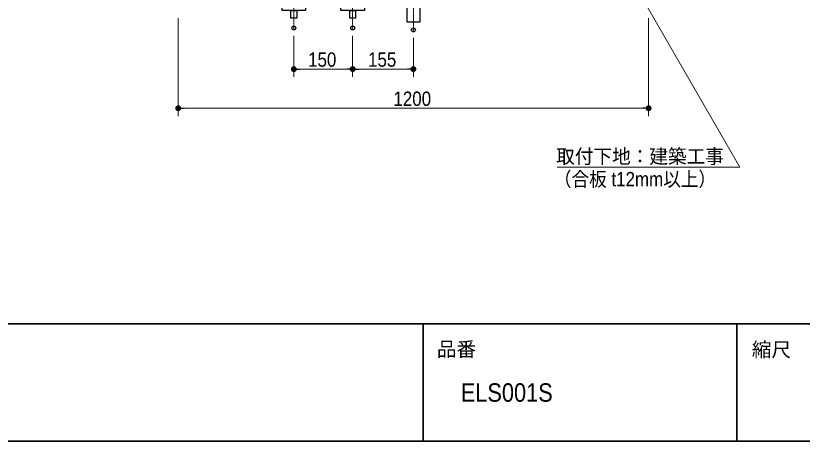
# Model space of a CAD drawing. Units: millimetres, scale not verified. Extents: x -6062 to 6062, y -3045 to 3045.
# Drawn here: x -1727 to 279, y -2770 to -1684 of the extents above; entities that cross this region are included whole.
import ezdxf
from ezdxf.enums import TextEntityAlignment as Align

# ---------------------------------------------------------------- set-up
doc = ezdxf.new("R2010")
doc.units = ezdxf.units.MM
doc.header["$LTSCALE"] = 20
doc.header["$PDMODE"] = 32
doc.header["$PDSIZE"] = 10
doc.linetypes.add('USER1', pattern=[2.91, 1.76, -0.4, 0.35, -0.4])
doc.linetypes.add('USER4', pattern=[6.702778, 4.938846, -0.705599, 0.352778, -0.705556])
for name, color, linetype, lineweight in [('0-0_1図面枠', 7, 'Continuous', 20), ('0-2_2寸法-1', 7, 'Continuous', 15), ('0-3_0', 7, 'Continuous', 25), ('0-5_2寸法-3', 7, 'Continuous', 15), ('0-8_4給排水', 7, 'Continuous', 30)]:
    doc.layers.add(name, color=color, linetype=linetype, lineweight=lineweight)
doc.layers.add('0-4_Defpoints', color=7, linetype='Continuous')
doc.styles.add('ＭＳ Ｐゴシック', font='')
doc.styles.get('ＭＳ Ｐゴシック').set_extended_font_data('MS PGothic')

# ---------------------------------------------------------------- blocks, each defined once
blk = doc.blocks.new('_Dot')
at = {"layer": '0-3_0'}
blk.add_line((-10, 0), (-20, 0), dxfattribs=at)
for points in [[(0, 0), (-10, 0), (-9.92, 1.25)], [(0, 0), (-9.92, -1.25), (-10, 0)], [(0, 0), (-9.92, 1.25), (-9.69, 2.49)], [(0, 0), (-9.69, -2.49), (-9.92, -1.25)], [(0, 0), (-9.69, 2.49), (-9.3, 3.68)], [(0, 0), (-9.3, -3.68), (-9.69, -2.49)], [(0, 0), (-9.3, 3.68), (-8.76, 4.82)], [(0, 0), (-8.76, -4.82), (-9.3, -3.68)], [(0, 0), (-8.76, 4.82), (-8.09, 5.88)], [(0, 0), (-8.09, -5.88), (-8.76, -4.82)], [(0, 0), (-8.09, 5.88), (-7.29, 6.85)], [(0, 0), (-7.29, -6.85), (-8.09, -5.88)], [(0, 0), (-7.29, 6.85), (-6.37, 7.71)], [(0, 0), (-6.37, -7.71), (-7.29, -6.85)], [(0, 0), (-6.37, 7.71), (-5.36, 8.44)], [(0, 0), (-5.36, -8.44), (-6.37, -7.71)], [(0, 0), (-5.36, 8.44), (-4.26, 9.05)], [(0, 0), (-4.26, -9.05), (-5.36, -8.44)], [(0, 0), (-4.26, 9.05), (-3.09, 9.51)], [(0, 0), (-3.09, -9.51), (-4.26, -9.05)], [(0, 0), (-3.09, 9.51), (-1.87, 9.82)], [(0, 0), (-1.87, -9.82), (-3.09, -9.51)], [(0, 0), (-1.87, 9.82), (-0.63, 9.98)], [(0, 0), (-0.63, -9.98), (-1.87, -9.82)], [(0, 0), (-0.63, 9.98), (0.63, 9.98)], [(0, 0), (0.63, -9.98), (-0.63, -9.98)], [(0, 0), (0.63, 9.98), (1.87, 9.82)], [(0, 0), (1.87, 9.82), (3.09, 9.51)], [(0, 0), (3.09, 9.51), (4.26, 9.05)], [(0, 0), (4.26, 9.05), (5.36, 8.44)], [(0, 0), (5.36, 8.44), (6.37, 7.71)], [(0, 0), (6.37, 7.71), (7.29, 6.85)], [(0, 0), (7.29, 6.85), (8.09, 5.88)], [(0, 0), (8.09, 5.88), (8.76, 4.82)], [(0, 0), (8.76, 4.82), (9.3, 3.68)], [(0, 0), (9.3, 3.68), (9.69, 2.49)], [(0, 0), (9.69, 2.49), (9.92, 1.25)], [(0, 0), (9.92, 1.25), (10, 0)], [(0, 0), (1.87, -9.82), (0.63, -9.98)], [(0, 0), (3.09, -9.51), (1.87, -9.82)], [(0, 0), (4.26, -9.05), (3.09, -9.51)], [(0, 0), (5.36, -8.44), (4.26, -9.05)], [(0, 0), (6.37, -7.71), (5.36, -8.44)], [(0, 0), (7.29, -6.85), (6.37, -7.71)], [(0, 0), (8.09, -5.88), (7.29, -6.85)], [(0, 0), (8.76, -4.82), (8.09, -5.88)], [(0, 0), (9.3, -3.68), (8.76, -4.82)], [(0, 0), (9.69, -2.49), (9.3, -3.68)], [(0, 0), (9.92, -1.25), (9.69, -2.49)], [(0, 0), (10, 0), (9.92, -1.25)]]:
    blk.add_solid(points, dxfattribs=at)
blk = doc.blocks.new('グループ-10')
at = {"layer": '0-8_4給排水', "linetype": 'USER4', "lineweight": 15}
blk.add_line((21500, -16400), (21500, -34400), dxfattribs=at)
at = {"layer": '0-8_4給排水', "lineweight": 15}
blk.add_line((22450, -20120), (20550, -20120), dxfattribs=at)
at = {"layer": '0-8_4給排水'}
for p, q in [((20697.8, -23142.3), (20630, -20200)), ((22202.3, -23240), (20797.7, -23240)), ((21180, -23800), (21820, -23860)), ((21180, -23960), (21820, -24020)), ((21180, -24120), (21820, -24180)), ((21180, -24280), (21820, -24340)), ((21180, -24440), (21820, -24500)), ((21180, -24600), (21820, -24660)), ((21180, -24760), (21820, -24820)), ((21180, -24920), (21820, -24980)), ((21180, -25080), (21820, -25140)), ((21180, -25240), (21820, -25300)), ((21180, -25400), (21820, -25460)), ((21180, -25560), (21820, -25620)), ((21180, -25720), (21820, -25780)), ((21180, -25880), (21820, -25940)), ((21180, -26040), (21820, -26100)), ((21180, -26200), (21820, -26260))]:
    blk.add_line(p, q, dxfattribs=at)
at = {"layer": '0-8_4給排水', "linetype": 'USER1', "lineweight": 15}
blk.add_line((22320, -27400), (20680, -27400), dxfattribs=at)
at = {"layer": '0-8_4給排水'}
for points in [[(20566.4, -19076.5), (20527.1, -19088.5), (20487.8, -19101), (20448.8, -19114), (20409.9, -19127.6), (20371.2, -19141.6), (20332.7, -19156), (20294.3, -19171), (20256.2, -19186.5), (20218.2, -19202.4), (20217, -19202.9), (20215.9, -19203.5), (20214.8, -19204.1), (20213.7, -19204.8), (20212.6, -19205.5), (20211.6, -19206.3), (20210.6, -19207.1), (20209.6, -19208), (20208.7, -19208.9), (20207.8, -19209.8), (20207, -19210.8), (20206.2, -19211.8), (20205.4, -19212.8), (20204.7, -19213.9), (20204, -19215), (20203.4, -19216.1), (20202.9, -19217.2), (20202.3, -19218.4), (20201.9, -19219.6), (20201.4, -19220.8), (20201.1, -19222), (20200.8, -19223.3), (20200.5, -19224.5), (20200.3, -19225.8), (20200.1, -19227.1), (20200, -19228.4), (20200, -19229.6), (20200, -19230.9), (20200.1, -19232.2), (20200.2, -19233.5)], [(20200.2, -19233.5), (20200.4, -19234.8), (20200.6, -19236), (20200.9, -19237.3), (20201.2, -19238.5), (20201.6, -19239.7), (20202.1, -19240.9), (20202.6, -19242.1), (20203.1, -19243.3), (20203.7, -19244.4), (20204.3, -19245.5), (20205, -19246.6), (20205.8, -19247.7), (20206.5, -19248.7), (20207.4, -19249.7), (20208.2, -19250.6), (20209.1, -19251.5), (20210.1, -19252.4), (20211, -19253.2), (20212, -19254), (20213.1, -19254.8), (20214.2, -19255.5), (20215.3, -19256.1), (20216.4, -19256.7), (20217.6, -19257.3), (20218.7, -19257.8), (20219.9, -19258.3), (20221.1, -19258.7), (20222.4, -19259), (20223.6, -19259.3), (20224.9, -19259.6), (20226.2, -19259.8), (20227.4, -19259.9), (20228.7, -19260), (20230, -19260), (22770, -19260), (22771.3, -19260), (22772.6, -19259.9)], [(22154.2, -19006.3), (22113.8, -18998.3), (22073.3, -18990.8), (22032.8, -18983.8), (21992.1, -18977.3), (21951.4, -18971.4), (21910.6, -18965.9), (21869.7, -18961), (21828.8, -18956.6), (21787.8, -18952.7), (21746.8, -18949.3), (21705.7, -18946.5), (21664.6, -18944.2), (21623.5, -18942.3), (21582.3, -18941), (21541.2, -18940.3), (21500, -18940), (21458.8, -18940.3), (21417.7, -18941), (21376.5, -18942.3), (21335.4, -18944.2), (21294.3, -18946.5), (21253.2, -18949.3), (21212.2, -18952.7), (21171.2, -18956.6), (21130.3, -18961), (21089.4, -18965.9), (21048.6, -18971.4), (21007.9, -18977.3), (20967.2, -18983.8), (20926.7, -18990.8), (20886.2, -18998.3), (20845.8, -19006.3), (20805.5, -19014.8), (20765.4, -19023.8), (20725.3, -19033.3), (20685.4, -19043.4), (20645.6, -19053.9), (20605.9, -19064.9), (20566.4, -19076.5)], [(22799.5, -19224.5), (22799.2, -19223.3), (22798.9, -19222), (22798.6, -19220.8), (22798.1, -19219.6), (22797.7, -19218.4), (22797.1, -19217.2), (22796.6, -19216.1), (22796, -19215), (22795.3, -19213.9), (22794.6, -19212.8), (22793.8, -19211.8), (22793, -19210.8), (22792.2, -19209.8), (22791.3, -19208.9), (22790.4, -19208), (22789.4, -19207.1), (22788.4, -19206.3), (22787.4, -19205.5), (22786.3, -19204.8), (22785.2, -19204.1), (22784.1, -19203.5), (22783, -19202.9), (22781.8, -19202.4), (22743.8, -19186.5), (22705.7, -19171), (22667.3, -19156), (22628.8, -19141.6), (22590.1, -19127.6), (22551.2, -19114), (22512.2, -19101), (22472.9, -19088.5), (22433.6, -19076.5), (22394.1, -19064.9), (22354.4, -19053.9), (22314.6, -19043.4), (22274.7, -19033.3), (22234.6, -19023.8), (22194.5, -19014.8), (22154.2, -19006.3)], [(22772.6, -19259.9), (22773.8, -19259.8), (22775.1, -19259.6), (22776.4, -19259.3), (22777.6, -19259), (22778.9, -19258.7), (22780.1, -19258.3), (22781.3, -19257.8), (22782.4, -19257.3), (22783.6, -19256.7), (22784.7, -19256.1), (22785.8, -19255.5), (22786.9, -19254.8), (22788, -19254), (22789, -19253.2), (22789.9, -19252.4), (22790.9, -19251.5), (22791.8, -19250.6), (22792.6, -19249.7), (22793.5, -19248.7), (22794.2, -19247.7), (22795, -19246.6), (22795.7, -19245.5), (22796.3, -19244.4), (22796.9, -19243.3), (22797.4, -19242.1), (22797.9, -19240.9), (22798.4, -19239.7), (22798.8, -19238.5), (22799.1, -19237.3), (22799.4, -19236), (22799.6, -19234.8), (22799.8, -19233.5), (22799.9, -19232.2), (22800, -19230.9), (22800, -19229.6), (22800, -19228.4), (22799.9, -19227.1), (22799.7, -19225.8), (22799.5, -19224.5)], [(20630, -20200), (22370, -20200), (22302.2, -23142.3)]]:
    blk.add_lwpolyline(points, dxfattribs=at)
for points in [[(20550, -19260), (22450, -19260), (22450, -19360), (20550, -19360)], [(20370, -19360), (22630, -19360), (22630, -19420), (20370, -19420)], [(20400, -19600), (22600, -19600), (22600, -19720), (20400, -19720)], [(20620, -19420), (22380, -19420), (22380, -19600), (20620, -19600)], [(22450, -19720), (22450, -20120), (22370, -20200), (20630, -20200), (20550, -20120), (20550, -19720)], [(20900, -23240), (22100, -23240), (22100, -23640), (20900, -23640)], [(21820, -23800), (21950, -23640), (21050, -23640), (21180, -23800)], [(21180, -23800), (21820, -23800), (21820, -34000), (21180, -34000)]]:
    blk.add_lwpolyline(points, close=True, dxfattribs=at)
blk.add_circle((21500, -27400), 320, dxfattribs=at)
for centre, start, end in [((20797.7, -23140), 181.31908, 270), ((22202.3, -23140), 270, 358.68092)]:
    blk.add_arc(centre, 100, start, end, dxfattribs=at)
blk = doc.blocks.new('グループ-27')
at = {"layer": '0-8_4給排水', "linetype": 'USER1', "lineweight": 15}
for p, q in [((15400, -32100), (15400, -34300)), ((18400, -32100), (18400, -34300))]:
    blk.add_line(p, q, dxfattribs=at)
at = {"layer": '0-8_4給排水'}
for points in [[(15600, -32600), (15600, -33200), (15200, -33200), (15200, -32600)], [(18600, -32600), (18600, -33200), (18200, -33200), (18200, -32600)]]:
    blk.add_lwpolyline(points, dxfattribs=at)
for points in [[(14800, -33200), (16000, -33200), (16000, -33400), (14800, -33400)], [(17800, -33200), (19000, -33200), (19000, -33400), (17800, -33400)], [(15250, -33400), (15550, -33400), (15550, -33800), (15250, -33800)], [(18250, -33400), (18550, -33400), (18550, -33800), (18250, -33800)]]:
    blk.add_lwpolyline(points, close=True, dxfattribs=at)
blk = doc.blocks.new('グループ-2')
at = {"layer": '0-0_1図面枠', "lineweight": 35}
for p, q in [((-80000, -49400), (80000, -49400)), ((22000, -49400), (22000, -55400)), ((38000, -49400), (38000, -55400))]:
    blk.add_line(p, q, dxfattribs=at)
blk.add_lwpolyline([(-80000, 55400), (80000, 55400), (80000, -55400), (-80000, -55400)], close=True, dxfattribs=at)

msp = doc.modelspace()

# ---------------------------------------------------------------- linework, layer by layer
at = {"layer": '0-2_2寸法-1'}
for p, q in [((-1312.5, -1690), (-1312.5, -1940)), ((-112.5, -1690), (-112.5, -1940)), ((-1017.5, -1735), (-1017.5, -1840)), ((-867.5, -1735), (-867.5, -1840)), ((-867.5, -1735), (-867.5, -1840)), ((-712.5, -1740), (-712.5, -1840)), ((-882.51, -1820), (-1002.49, -1820)), ((-852.49, -1820), (-727.51, -1820)), ((-127.51, -1920), (-1297.49, -1920))]:
    msp.add_line(p, q, dxfattribs=at)
at = {"layer": '0-4_Defpoints'}
for p in [(-1017.5, -1715), (-867.5, -1715), (-712.5, -1720), (-1017.5, -1820), (-712.5, -1820), (-1312.5, -1920)]:
    msp.add_point(p, dxfattribs=at)
at = {"layer": '0-5_2寸法-3'}
msp.add_lwpolyline([(-345.43, -2070), (120.38, -2070), (-191.39, -1530)], dxfattribs=at)

# ---------------------------------------------------------------- block references
at = {"layer": '0-0_1図面枠', "xscale": 0.05, "yscale": 0.05}
msp.add_blockref('グループ-2', (-1787.5, 0), dxfattribs=at)
at = {"layer": '0-2_2寸法-1', "xscale": 0.7503418, "yscale": 0.7503418, "rotation": 180}
for p in [(-1017.5, -1820), (-867.5, -1820), (-1312.5, -1920)]:
    msp.add_blockref('_Dot', p, dxfattribs=at)
at = {"layer": '0-2_2寸法-1', "xscale": 0.7503418, "yscale": 0.7503418}
for p in [(-867.5, -1820), (-712.5, -1820), (-112.5, -1920)]:
    msp.add_blockref('_Dot', p, dxfattribs=at)
at = {"layer": '0-8_4給排水', "xscale": 0.05, "yscale": 0.05}
for name in ['グループ-10', 'グループ-27']:
    msp.add_blockref(name, (-1787.5, 0), dxfattribs=at)

# ---------------------------------------------------------------- texts
at = {"layer": '0-0_1図面枠', "style": 'ＭＳ Ｐゴシック'}
for s, p in [('品番', (-652.68, -2564.21)), ('縮尺', (150.77, -2565.36))]:
    msp.add_text(s, height=36.66, dxfattribs=at).set_placement(p, align=Align.BOTTOM_LEFT)
at = {"layer": '0-0_1図面枠', "style": 'ＭＳ Ｐゴシック', "width": 0.9}
msp.add_text('ELS001S', height=47.17, dxfattribs=at).set_placement((-591.72, -2683.26), align=Align.BOTTOM_LEFT)
at = {"layer": '0-2_2寸法-1', "style": 'ＭＳ Ｐゴシック', "width": 0.9}
for s, p in [('150', (-981.11, -1824.96)), ('155', (-828.22, -1824.96)), ('1200', (-763.41, -1924.96))]:
    msp.add_text(s, height=36.66, dxfattribs=at).set_placement(p, align=Align.BOTTOM_LEFT)
at = {"layer": '0-5_2寸法-3', "style": 'ＭＳ Ｐゴシック'}
for s, height, width, p in [('取付下地：建築工事', 36.69, 0.95, (-348.3, -2072.04)), ('（合板 t12mm以上）', 36.66, 0.9, (-354.25, -2130.16))]:
    msp.add_text(s, height=height, dxfattribs=dict(at, width=width)).set_placement(p, align=Align.BOTTOM_LEFT)

doc.saveas('drawing.dxf')
